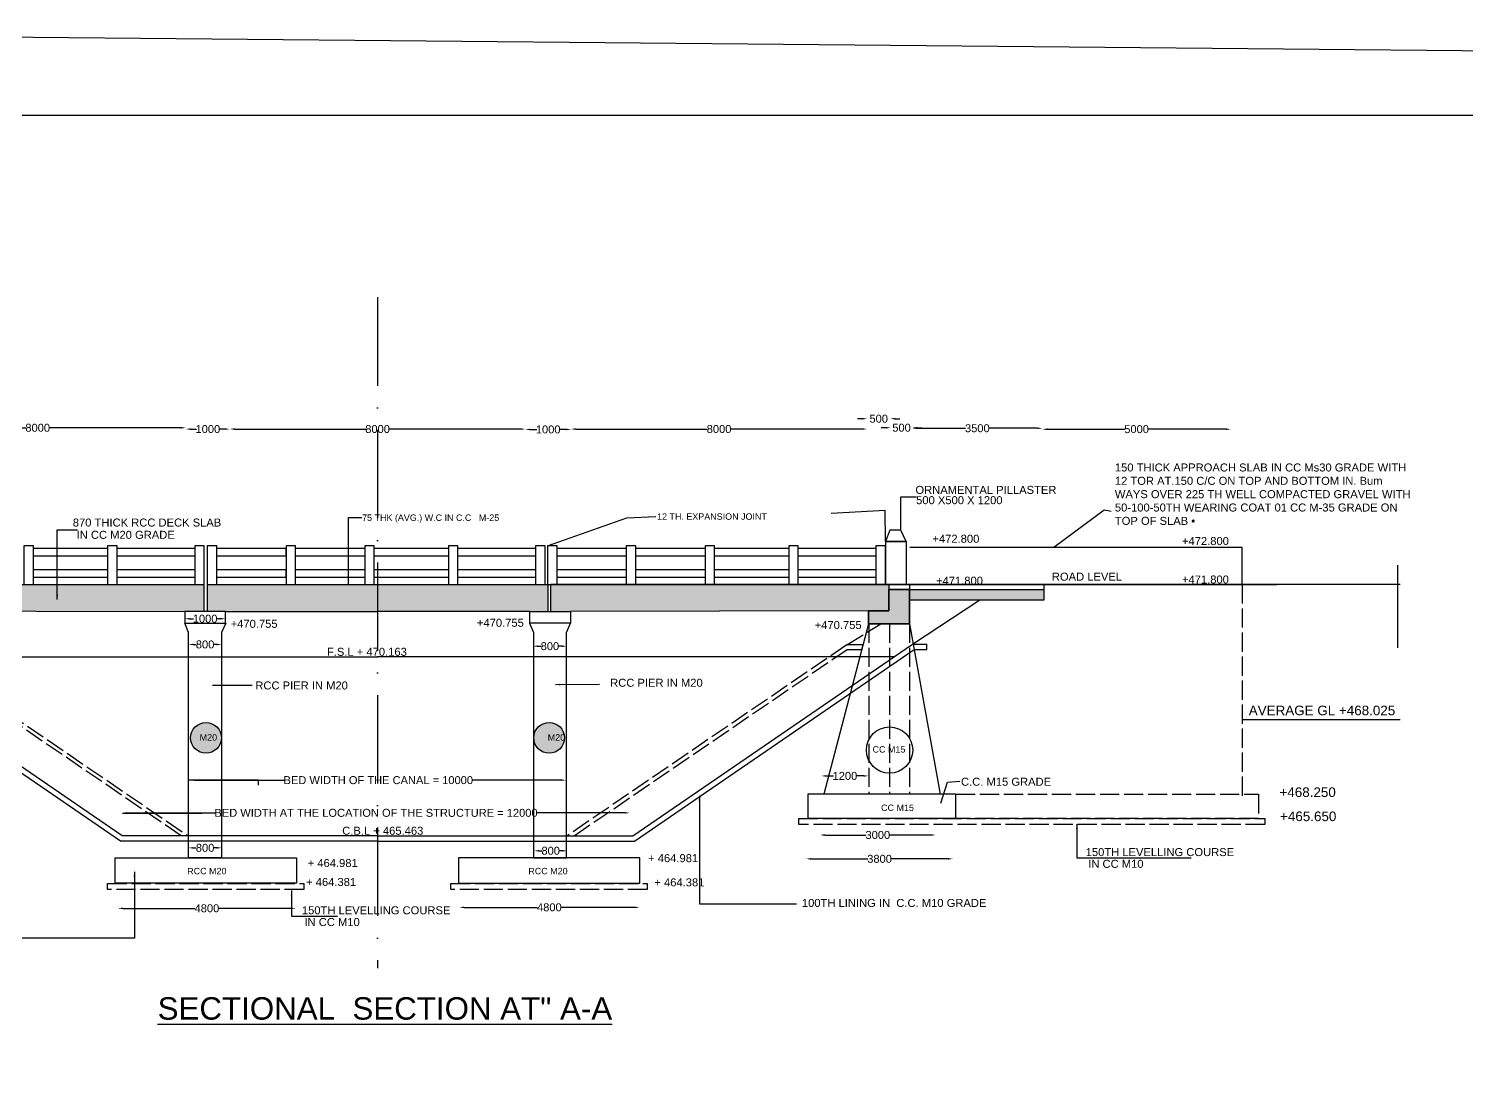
# Model space of a CAD drawing. Header units: millimetres. Extents: x -1552452794 to 251870, y 2311 to 4475819590.
# Drawn here: x 167325 to 212234, y 58179 to 90767 of the extents above; entities that cross this region are included whole.
import ezdxf

# ---------------------------------------------------------------- set-up
doc = ezdxf.new("R2010")
doc.units = ezdxf.units.MM
doc.header["$MEASUREMENT"] = 0
doc.linetypes.add('ACAD_ISO02W100', pattern=[15, 12, -3])
doc.linetypes.add('ACAD_ISO10W100', pattern=[18, 12, -3, 0, -3])
for name, color, linetype in [('DIMENSION', 7, 'Continuous'), ('DRAWING', 7, 'Continuous'), ('TEXT', 7, 'Continuous')]:
    doc.layers.add(name, color=color, linetype=linetype)
doc.styles.get("Standard").update_dxf_attribs({"font": 'ARIAL_1.TTF'})
doc.dimstyles.get("Standard").update_dxf_attribs({"dimtxt": 248, "dimasz": 150, "dimexe": 0.18, "dimexo": 0.0625, "dimgap": 0.09, "dimtad": 0, "dimtih": 1, "dimtoh": 1, "dimdec": 0, "dimzin": 0, "dimdsep": 46, "dimtxsty": 'Standard', "dimcen": 0.09, "dimse1": 1, "dimse2": 1, "dimadec": 0, "dimazin": 0, "dimtfac": 1, "dimtdec": 0, "dimtofl": 0, "dimtmove": 0, "dimatfit": 3, "dimfxl": 0, "dimtolj": 1, "dimtzin": 0, "dimarcsym": 0})
picture_1 = doc.add_image_def('image1.jpg', size_in_pixel=(6668, 4812))
pattern_1 = [(50, (0, 0), (358.6301, -31.37607), [37.5, -412.5]), (355, (0, 0), (-69.3757, 376.0961), [30, -330]), (100.4514, (29.9, -2.6), (289.2547, 344.7198), [31.8701, -350.57106]), (46.1842, (0, 100), (533.6205, -82.7595), [56.25, -618.75]), (96.6356, (44.47, 93.1), (467.3314, 487.059), [47.8051, -525.8565]), (351.1842, (0, 100), (467.331, 487.0593), [45, -495]), (21, (50, 75), (298.45353, -201.30945), [37.5, -412.5]), (326, (50, 75), (121.6577, 362.575), [30, -330]), (71.4514, (74.87, 58.22), (420.1113, 161.26525), [31.8701, -350.57106]), (37.5, (0, 0), (6.07993, 166.44693), [0, -326, 0, -335, 0, -331.25]), (7.5, (0, 0), (131.53477, 197.20586), [0, -191, 0, -318.5, 0, -126.25]), (327.5, (-111.5, 0), (266.91122, -11.27744), [0, -125, 0, -390, 0, -517.5]), (317.5, (-161.5, 0), (291.59308, 50.0525), [0, -162.5, 0, -259, 0, -367.5])]
pattern_2 = [(130, (356444.8, 0), (-358.6301, -31.37607), [37.5, -412.5]), (185, (356444.8, 0), (69.3757, 376.0961), [30, -330]), (79.5486, (356414.9, -2.6), (-289.2547, 344.7198), [31.8701, -350.57106]), (133.8158, (356444.8, 100), (-533.6205, -82.7595), [56.25, -618.75]), (83.3644, (356400.3, 93.1), (-467.3314, 487.059), [47.8051, -525.8565]), (188.8158, (356444.8, 100), (-467.331, 487.0593), [45, -495]), (159, (356394.8, 75), (-298.45353, -201.30945), [37.5, -412.5]), (214, (356394.8, 75), (-121.6577, 362.575), [30, -330]), (108.5486, (356369.92, 58.22), (-420.1113, 161.26525), [31.8701, -350.57106]), (142.5, (356444.79, 0), (-6.07993, 166.44693), [0, -326, 0, -335, 0, -331.25]), (172.5, (356444.8, 0), (-131.53477, 197.20586), [0, -191, 0, -318.5, 0, -126.25]), (212.5, (356556.29, 0), (-266.91122, -11.27744), [0, -125, 0, -390, 0, -517.5]), (222.5, (356606.3, 0), (-291.59308, 50.0525), [0, -162.5, 0, -259, 0, -367.5])]

# ---------------------------------------------------------------- blocks, each defined once
blk = doc.blocks.new('*D13')
at = {"layer": 'Defpoints', "color": 0, "transparency": 16777216}
for p in [(162976, 78265), (172234, 78305), (172234, 78305)]:
    blk.add_point(p, dxfattribs=at)
at = {"layer": 'DIMENSION', "color": 0, "lineweight": -2, "transparency": 16777216}
for p, q in [((163126, 78305), (167234, 78305)), ((172084, 78305), (167975, 78305))]:
    blk.add_line(p, q, dxfattribs=at)
at = {"layer": 'DIMENSION', "color": 0, "transparency": 16777216}
for points in [[(163126, 78330), (163126, 78280), (162976, 78305)], [(172084, 78330), (172084, 78280), (172234, 78305)]]:
    blk.add_solid(points, dxfattribs=at)
at = {"layer": 'DIMENSION', "color": 0, "transparency": 16777216, "insert": (167605, 78305), "char_height": 248, "attachment_point": 5}
blk.add_mtext('\\A1;8000', dxfattribs=at)
blk = doc.blocks.new('*D14')
at = {"layer": 'Defpoints', "color": 0, "transparency": 16777216}
for p in [(172234, 78305), (173607, 78265), (173607, 78265)]:
    blk.add_point(p, dxfattribs=at)
at = {"layer": 'DIMENSION', "color": 0, "lineweight": -2, "transparency": 16777216}
for p, q in [((172384, 78265), (172562, 78265)), ((173457, 78265), (173279, 78265))]:
    blk.add_line(p, q, dxfattribs=at)
at = {"layer": 'DIMENSION', "color": 0, "transparency": 16777216}
for points in [[(172384, 78290), (172384, 78240), (172234, 78265)], [(173457, 78290), (173457, 78240), (173607, 78265)]]:
    blk.add_solid(points, dxfattribs=at)
at = {"layer": 'DIMENSION', "color": 0, "transparency": 16777216, "insert": (172921, 78265), "char_height": 248, "attachment_point": 5}
blk.add_mtext('\\A1;1000', dxfattribs=at)
blk = doc.blocks.new('*D15')
at = {"layer": 'Defpoints', "color": 0, "transparency": 16777216}
for p in [(173607, 78265), (182839, 78266), (182839, 78266)]:
    blk.add_point(p, dxfattribs=at)
at = {"layer": 'DIMENSION', "color": 0, "lineweight": -2, "transparency": 16777216}
for p, q in [((173757, 78266), (177853, 78266)), ((182689, 78266), (178593, 78266))]:
    blk.add_line(p, q, dxfattribs=at)
at = {"layer": 'DIMENSION', "color": 0, "transparency": 16777216}
for points in [[(173757, 78291), (173757, 78241), (173607, 78266)], [(182689, 78291), (182689, 78241), (182839, 78266)]]:
    blk.add_solid(points, dxfattribs=at)
at = {"layer": 'DIMENSION', "color": 0, "transparency": 16777216, "insert": (178223, 78266), "char_height": 248, "attachment_point": 5}
blk.add_mtext('\\A1;8000', dxfattribs=at)
blk = doc.blocks.new('*D16')
at = {"layer": 'Defpoints', "color": 0, "transparency": 16777216}
for p in [(182839, 78266), (184268, 78253), (184268, 78253)]:
    blk.add_point(p, dxfattribs=at)
at = {"layer": 'DIMENSION', "color": 0, "lineweight": -2, "transparency": 16777216}
for p, q in [((182989, 78253), (183195, 78253)), ((184118, 78253), (183912, 78253))]:
    blk.add_line(p, q, dxfattribs=at)
at = {"layer": 'DIMENSION', "color": 0, "transparency": 16777216}
for points in [[(182989, 78278), (182989, 78228), (182839, 78253)], [(184118, 78278), (184118, 78228), (184268, 78253)]]:
    blk.add_solid(points, dxfattribs=at)
at = {"layer": 'DIMENSION', "color": 0, "transparency": 16777216, "insert": (183553, 78253), "char_height": 248, "attachment_point": 5}
blk.add_mtext('\\A1;1000', dxfattribs=at)
blk = doc.blocks.new('*D17')
at = {"layer": 'Defpoints', "color": 0, "transparency": 16777216}
for p in [(184268, 78253), (193515, 78266), (193515, 78266)]:
    blk.add_point(p, dxfattribs=at)
at = {"layer": 'DIMENSION', "color": 0, "lineweight": -2, "transparency": 16777216}
for p, q in [((184418, 78266), (188521, 78266)), ((193365, 78266), (189261, 78266))]:
    blk.add_line(p, q, dxfattribs=at)
at = {"layer": 'DIMENSION', "color": 0, "transparency": 16777216}
for points in [[(184418, 78291), (184418, 78241), (184268, 78266)], [(193365, 78291), (193365, 78241), (193515, 78266)]]:
    blk.add_solid(points, dxfattribs=at)
at = {"layer": 'DIMENSION', "color": 0, "transparency": 16777216, "insert": (188891, 78266), "char_height": 248, "attachment_point": 5}
blk.add_mtext('\\A1;8000', dxfattribs=at)
blk = doc.blocks.new('*D18')
at = {"layer": 'Defpoints', "color": 0, "transparency": 16777216}
for p in [(193515, 78266), (194243, 78588), (194243, 78199)]:
    blk.add_point(p, dxfattribs=at)
at = {"layer": 'DIMENSION', "color": 0, "lineweight": -2, "transparency": 16777216}
for p, q in [((193365, 78588), (193215, 78588)), ((194393, 78588), (194543, 78588))]:
    blk.add_line(p, q, dxfattribs=at)
at = {"layer": 'DIMENSION', "color": 0, "transparency": 16777216}
for points in [[(193365, 78613), (193365, 78563), (193515, 78588)], [(194393, 78613), (194393, 78563), (194243, 78588)]]:
    blk.add_solid(points, dxfattribs=at)
at = {"layer": 'DIMENSION', "color": 0, "transparency": 16777216, "insert": (193879, 78588), "char_height": 248, "attachment_point": 5}
blk.add_mtext('\\A1;500', dxfattribs=at)
blk = doc.blocks.new('*D19')
at = {"layer": 'Defpoints', "color": 0, "transparency": 16777216}
for p in [(194256, 78199), (194928, 78307), (194928, 78226)]:
    blk.add_point(p, dxfattribs=at)
at = {"layer": 'DIMENSION', "color": 0, "lineweight": -2, "transparency": 16777216}
for p, q in [((194106, 78307), (193956, 78307)), ((195078, 78307), (195228, 78307))]:
    blk.add_line(p, q, dxfattribs=at)
at = {"layer": 'DIMENSION', "color": 0, "transparency": 16777216}
for points in [[(194106, 78332), (194106, 78282), (194256, 78307)], [(195078, 78332), (195078, 78282), (194928, 78307)]]:
    blk.add_solid(points, dxfattribs=at)
at = {"layer": 'DIMENSION', "color": 0, "transparency": 16777216, "insert": (194592, 78307), "char_height": 248, "attachment_point": 5}
blk.add_mtext('\\A1;500', dxfattribs=at)
blk = doc.blocks.new('*D20')
at = {"layer": 'Defpoints', "color": 0, "transparency": 16777216}
for p in [(194928, 78307), (198992, 78290), (198992, 78290)]:
    blk.add_point(p, dxfattribs=at)
at = {"layer": 'DIMENSION', "color": 0, "lineweight": -2, "transparency": 16777216}
for p, q in [((195078, 78290), (196590, 78290)), ((198842, 78290), (197330, 78290))]:
    blk.add_line(p, q, dxfattribs=at)
at = {"layer": 'DIMENSION', "color": 0, "transparency": 16777216}
for points in [[(195078, 78315), (195078, 78265), (194928, 78290)], [(198842, 78315), (198842, 78265), (198992, 78290)]]:
    blk.add_solid(points, dxfattribs=at)
at = {"layer": 'DIMENSION', "color": 0, "transparency": 16777216, "insert": (196960, 78290), "char_height": 248, "attachment_point": 5}
blk.add_mtext('\\A1;3500', dxfattribs=at)
blk = doc.blocks.new('*D21')
at = {"layer": 'Defpoints', "color": 0, "transparency": 16777216}
for p in [(198992, 78290), (204878, 78261), (204878, 78261)]:
    blk.add_point(p, dxfattribs=at)
at = {"layer": 'DIMENSION', "color": 0, "lineweight": -2, "transparency": 16777216}
for p, q in [((199142, 78261), (201565, 78261)), ((204728, 78261), (202305, 78261))]:
    blk.add_line(p, q, dxfattribs=at)
at = {"layer": 'DIMENSION', "color": 0, "transparency": 16777216}
for points in [[(199142, 78286), (199142, 78236), (198992, 78261)], [(204728, 78286), (204728, 78236), (204878, 78261)]]:
    blk.add_solid(points, dxfattribs=at)
at = {"layer": 'DIMENSION', "color": 0, "transparency": 16777216, "insert": (201935, 78261), "char_height": 248, "attachment_point": 5}
blk.add_mtext('\\A1;5000', dxfattribs=at)
blk = doc.blocks.new('*D26')
at = {"layer": 'Defpoints', "color": 0, "transparency": 16777216}
for p in [(170117, 63298), (175668, 63298), (175668, 63298)]:
    blk.add_point(p, dxfattribs=at)
at = {"layer": 'DIMENSION', "color": 0, "lineweight": -2, "transparency": 16777216}
for p, q in [((170267, 63298), (172517, 63298)), ((175518, 63298), (173267, 63298))]:
    blk.add_line(p, q, dxfattribs=at)
at = {"layer": 'DIMENSION', "color": 0, "transparency": 16777216}
for points in [[(170267, 63323), (170267, 63273), (170117, 63298)], [(175518, 63323), (175518, 63273), (175668, 63298)]]:
    blk.add_solid(points, dxfattribs=at)
at = {"layer": 'DIMENSION', "color": 0, "transparency": 16777216, "insert": (172892, 63298), "char_height": 248, "attachment_point": 5}
blk.add_mtext('\\A1;4800', dxfattribs=at)
blk = doc.blocks.new('*D27')
at = {"layer": 'Defpoints', "color": 0, "transparency": 16777216}
for p in [(173350, 65187), (172318, 64872), (173350, 64872)]:
    blk.add_point(p, dxfattribs=at)
at = {"layer": 'DIMENSION', "color": 0, "lineweight": -2, "transparency": 16777216}
for p, q in [((172468, 65187), (172560, 65187)), ((173200, 65187), (173108, 65187))]:
    blk.add_line(p, q, dxfattribs=at)
at = {"layer": 'DIMENSION', "color": 0, "transparency": 16777216}
for points in [[(172468, 65212), (172468, 65162), (172318, 65187)], [(173200, 65212), (173200, 65162), (173350, 65187)]]:
    blk.add_solid(points, dxfattribs=at)
at = {"layer": 'DIMENSION', "color": 0, "transparency": 16777216, "insert": (172834, 65187), "char_height": 248, "attachment_point": 5}
blk.add_mtext('\\A1;800', dxfattribs=at)
blk = doc.blocks.new('*D28')
at = {"layer": 'Defpoints', "color": 0, "transparency": 16777216}
for p in [(172318, 71911), (173350, 71911), (173350, 71538)]:
    blk.add_point(p, dxfattribs=at)
at = {"layer": 'DIMENSION', "color": 0, "lineweight": -2, "transparency": 16777216}
for p, q in [((172468, 71538), (172560, 71538)), ((173200, 71538), (173108, 71538))]:
    blk.add_line(p, q, dxfattribs=at)
at = {"layer": 'DIMENSION', "color": 0, "transparency": 16777216}
for points in [[(172468, 71563), (172468, 71513), (172318, 71538)], [(173200, 71563), (173200, 71513), (173350, 71538)]]:
    blk.add_solid(points, dxfattribs=at)
at = {"layer": 'DIMENSION', "color": 0, "transparency": 16777216, "insert": (172834, 71538), "char_height": 248, "attachment_point": 5}
blk.add_mtext('\\A1;800', dxfattribs=at)
blk = doc.blocks.new('*D29')
at = {"layer": 'Defpoints', "color": 0, "transparency": 16777216}
for p in [(172199, 72568), (173470, 72568), (173470, 72342)]:
    blk.add_point(p, dxfattribs=at)
at = {"layer": 'DIMENSION', "color": 0, "lineweight": -2, "transparency": 16777216}
for p, q in [((172349, 72342), (172476, 72342)), ((173320, 72342), (173193, 72342))]:
    blk.add_line(p, q, dxfattribs=at)
at = {"layer": 'DIMENSION', "color": 0, "transparency": 16777216}
for points in [[(172349, 72367), (172349, 72317), (172199, 72342)], [(173320, 72367), (173320, 72317), (173470, 72342)]]:
    blk.add_solid(points, dxfattribs=at)
at = {"layer": 'DIMENSION', "color": 0, "transparency": 16777216, "insert": (172835, 72342), "char_height": 248, "attachment_point": 5}
blk.add_mtext('\\A1;1000', dxfattribs=at)
blk = doc.blocks.new('*D30')
at = {"layer": 'Defpoints', "color": 0, "transparency": 16777216}
for p in [(172381, 67311), (172381, 67300), (184109, 67246)]:
    blk.add_point(p, dxfattribs=at)
at = {"layer": 'DIMENSION', "color": 0, "lineweight": -2, "transparency": 16777216}
for p, q in [((172531, 67300), (175306, 67300)), ((183959, 67300), (181184, 67300))]:
    blk.add_line(p, q, dxfattribs=at)
at = {"layer": 'DIMENSION', "color": 0, "transparency": 16777216}
for points in [[(172531, 67325), (172531, 67275), (172381, 67300)], [(183959, 67325), (183959, 67275), (184109, 67300)]]:
    blk.add_solid(points, dxfattribs=at)
at = {"layer": 'DIMENSION', "color": 0, "transparency": 16777216, "insert": (178245, 67300), "char_height": 248, "attachment_point": 5}
blk.add_mtext('\\A1;BED WIDTH OF THE CANAL = 10000', dxfattribs=at)
blk = doc.blocks.new('*D31')
at = {"layer": 'Defpoints', "color": 0, "transparency": 16777216}
for p in [(170246, 66292), (186102, 66279), (186102, 66252)]:
    blk.add_point(p, dxfattribs=at)
at = {"layer": 'DIMENSION', "color": 0, "lineweight": -2, "transparency": 16777216}
for p, q in [((170396, 66279), (173146, 66279)), ((185952, 66279), (183201, 66279))]:
    blk.add_line(p, q, dxfattribs=at)
at = {"layer": 'DIMENSION', "color": 0, "transparency": 16777216}
for points in [[(170396, 66304), (170396, 66254), (170246, 66279)], [(185952, 66304), (185952, 66254), (186102, 66279)]]:
    blk.add_solid(points, dxfattribs=at)
at = {"layer": 'DIMENSION', "color": 0, "transparency": 16777216, "insert": (178174, 66279), "char_height": 248, "attachment_point": 5}
blk.add_mtext('\\A1;BED WIDTH AT THE LOCATION OF THE STRUCTURE = 12000', dxfattribs=at)
blk = doc.blocks.new('*D32')
at = {"layer": 'Defpoints', "color": 0, "transparency": 16777216}
for p in [(183115, 65107), (184146, 65095), (184146, 65095)]:
    blk.add_point(p, dxfattribs=at)
at = {"layer": 'DIMENSION', "color": 0, "lineweight": -2, "transparency": 16777216}
for p, q in [((183265, 65095), (183357, 65095)), ((183996, 65095), (183904, 65095))]:
    blk.add_line(p, q, dxfattribs=at)
at = {"layer": 'DIMENSION', "color": 0, "transparency": 16777216}
for points in [[(183265, 65120), (183265, 65070), (183115, 65095)], [(183996, 65120), (183996, 65070), (184146, 65095)]]:
    blk.add_solid(points, dxfattribs=at)
at = {"layer": 'DIMENSION', "color": 0, "transparency": 16777216, "insert": (183631, 65095), "char_height": 248, "attachment_point": 5}
blk.add_mtext('\\A1;800', dxfattribs=at)
blk = doc.blocks.new('*D33')
at = {"layer": 'Defpoints', "color": 0, "transparency": 16777216}
for p in [(180776, 63360), (186405, 63328), (186405, 63328)]:
    blk.add_point(p, dxfattribs=at)
at = {"layer": 'DIMENSION', "color": 0, "lineweight": -2, "transparency": 16777216}
for p, q in [((180926, 63328), (183215, 63328)), ((186255, 63328), (183965, 63328))]:
    blk.add_line(p, q, dxfattribs=at)
at = {"layer": 'DIMENSION', "color": 0, "transparency": 16777216}
for points in [[(180926, 63353), (180926, 63303), (180776, 63328)], [(186255, 63353), (186255, 63303), (186405, 63328)]]:
    blk.add_solid(points, dxfattribs=at)
at = {"layer": 'DIMENSION', "color": 0, "transparency": 16777216, "insert": (183590, 63328), "char_height": 248, "attachment_point": 5}
blk.add_mtext('\\A1;4800', dxfattribs=at)
blk = doc.blocks.new('*D34')
at = {"layer": 'Defpoints', "color": 0, "transparency": 16777216}
for p in [(192047, 65615), (195655, 65588), (195655, 65588)]:
    blk.add_point(p, dxfattribs=at)
at = {"layer": 'DIMENSION', "color": 0, "lineweight": -2, "transparency": 16777216}
for p, q in [((192197, 65588), (193481, 65588)), ((195505, 65588), (194221, 65588))]:
    blk.add_line(p, q, dxfattribs=at)
at = {"layer": 'DIMENSION', "color": 0, "transparency": 16777216}
for points in [[(192197, 65613), (192197, 65563), (192047, 65588)], [(195505, 65613), (195505, 65563), (195655, 65588)]]:
    blk.add_solid(points, dxfattribs=at)
at = {"layer": 'DIMENSION', "color": 0, "transparency": 16777216, "insert": (193851, 65588), "char_height": 248, "attachment_point": 5}
blk.add_mtext('\\A1;3000', dxfattribs=at)
blk = doc.blocks.new('*D35')
at = {"layer": 'Defpoints', "color": 0, "transparency": 16777216}
for p in [(191615, 64798), (196195, 64843), (196195, 64843)]:
    blk.add_point(p, dxfattribs=at)
at = {"layer": 'DIMENSION', "color": 0, "lineweight": -2, "transparency": 16777216}
for p, q in [((191765, 64843), (193535, 64843)), ((196045, 64843), (194275, 64843))]:
    blk.add_line(p, q, dxfattribs=at)
at = {"layer": 'DIMENSION', "color": 0, "transparency": 16777216}
for points in [[(191765, 64868), (191765, 64818), (191615, 64843)], [(196045, 64868), (196045, 64818), (196195, 64843)]]:
    blk.add_solid(points, dxfattribs=at)
at = {"layer": 'DIMENSION', "color": 0, "transparency": 16777216, "insert": (193905, 64843), "char_height": 248, "attachment_point": 5}
blk.add_mtext('\\A1;3800', dxfattribs=at)
blk = doc.blocks.new('*D36')
at = {"layer": 'Defpoints', "color": 0, "transparency": 16777216}
for p in [(192086, 67400), (193560, 67433), (193560, 67433)]:
    blk.add_point(p, dxfattribs=at)
at = {"layer": 'DIMENSION', "color": 0, "lineweight": -2, "transparency": 16777216}
for p, q in [((192236, 67433), (192465, 67433)), ((193410, 67433), (193181, 67433))]:
    blk.add_line(p, q, dxfattribs=at)
at = {"layer": 'DIMENSION', "color": 0, "transparency": 16777216}
for points in [[(192236, 67458), (192236, 67408), (192086, 67433)], [(193410, 67458), (193410, 67408), (193560, 67433)]]:
    blk.add_solid(points, dxfattribs=at)
at = {"layer": 'DIMENSION', "color": 0, "transparency": 16777216, "insert": (192823, 67433), "char_height": 248, "attachment_point": 5}
blk.add_mtext('\\A1;1200', dxfattribs=at)
blk = doc.blocks.new('*D37')
at = {"layer": 'Defpoints', "color": 0, "transparency": 16777216}
for p in [(183084, 71476), (184130, 71484), (184130, 71484)]:
    blk.add_point(p, dxfattribs=at)
at = {"layer": 'DIMENSION', "color": 0, "lineweight": -2, "transparency": 16777216}
for p, q in [((183234, 71484), (183333, 71484)), ((183980, 71484), (183881, 71484))]:
    blk.add_line(p, q, dxfattribs=at)
at = {"layer": 'DIMENSION', "color": 0, "transparency": 16777216}
for points in [[(183234, 71509), (183234, 71459), (183084, 71484)], [(183980, 71509), (183980, 71459), (184130, 71484)]]:
    blk.add_solid(points, dxfattribs=at)
at = {"layer": 'DIMENSION', "color": 0, "transparency": 16777216, "insert": (183607, 71484), "char_height": 248, "attachment_point": 5}
blk.add_mtext('\\A1;800', dxfattribs=at)

msp = doc.modelspace()

# ---------------------------------------------------------------- hatches: boundary and pattern name
at = {"layer": 'DRAWING'}
h = msp.add_hatch(dxfattribs=at)
h.set_pattern_fill('AR-CONC', color=256, scale=50, style=0)
h.set_pattern_definition(pattern_1)
h.paths.add_polyline_path([(161599.7, 73258.4), (157396, 73258.4), (157396, 72930.3), (161599.7, 72930.3)])
h.paths.add_polyline_path([(162251.7, 73258.4), (161599.7, 73258.4), (161599.7, 72187.6), (162227.2, 72187.6), (162227.2, 72186.4), (162882.6, 72185.3), (162882.6, 72586.8), (162251.7, 72586.8)])
h.paths.add_polyline_path([(172810.1, 73413.4), (172512.1, 73413.4), (162250.9, 73413.4), (162250.9, 73258.4), (162251.7, 73258.4), (162251.7, 72586.8), (162883.4, 72586.8), (162883.4, 72586.8), (172199.1, 72568.3), (172810.1, 72568.3)])
h.paths.add_polyline_path([(178222.4, 73413.4), (172903, 73413.4), (172903, 72568.3), (173470, 72568.3), (178222.4, 72568.3)])
h = msp.add_hatch(dxfattribs=at)
h.set_pattern_fill('AR-CONC', color=256, scale=50, style=0)
h.set_pattern_definition(pattern_2)
h.paths.add_polyline_path([(194845.1, 73258.4), (199048.8, 73258.4), (199048.8, 72930.3), (194845.1, 72930.3)])
h.paths.add_polyline_path([(194193.1, 73258.4), (194845.1, 73258.4), (194845.1, 72187.6), (194217.6, 72187.6), (194217.6, 72186.4), (193562.2, 72185.3), (193562.2, 72586.8), (194193.1, 72586.8)])
h.paths.add_polyline_path([(183634.7, 73413.4), (183932.6, 73413.4), (194193.8, 73413.4), (194193.8, 73258.4), (194193.1, 73258.4), (194193.1, 72586.8), (193561.4, 72586.8), (193561.4, 72586.8), (184245.7, 72568.3), (183634.7, 72568.3)])
h.paths.add_polyline_path([(178222.4, 73413.4), (183541.8, 73413.4), (183541.8, 72568.3), (182974.8, 72568.3), (178222.4, 72568.3)])
h = msp.add_hatch(dxfattribs=at)
h.set_pattern_fill('AR-CONC', color=256, scale=50, style=0)
h.set_pattern_definition(pattern_1)
h.paths.add_polyline_path([(162879.4, 68554, 0.2889432), (162227.2, 68965.2), (162227.2, 67519.6, 0.2889432), (162879.4, 67930.8)])
h.paths.add_polyline_path([(162227.2, 68965.2, 0.2690426), (161599.7, 68601.2), (161599.7, 67883.6, 0.2690426), (162227.2, 67519.6)])
h.paths.add_polyline_path([(161599.7, 68601.2, 0.1306151), (161504.4, 68242.4, 0.1306151), (161599.7, 67883.6)])
h.paths.add_polyline_path([(162879.4, 68554), (162879.4, 67930.8, 0.1118801), (162950, 68242.4, 0.1118801)])
h.paths.add_polyline_path([(172382.3, 68621.8, 1), (173342.3, 68621.8, 1)])
h.paths.add_polyline_path([(161679.1, 68106.8), (162807.2, 68106.8), (162807.2, 68417.2), (161679.1, 68417.2)], flags=9)
h.paths.add_polyline_path([(172458.5, 68482.3), (173259.4, 68482.3), (173259.4, 68788.7), (172458.5, 68788.7)], flags=24)
h = msp.add_hatch(dxfattribs=at)
h.set_pattern_fill('AR-CONC', color=256, scale=50, style=0)
h.set_pattern_definition(pattern_2)
h.paths.add_polyline_path([(194217.6, 68965.2, 0.2889432), (193565.4, 68554), (193565.4, 67930.8, 0.2889432), (194217.6, 67519.6)], flags=17)
h.paths.add_polyline_path([(194217.6, 67519.6, 0.2690426), (194845.1, 67883.6), (194845.1, 68601.2, 0.2690426), (194217.6, 68965.2)], flags=17)
h.paths.add_polyline_path([(194845.1, 67883.6, 0.1306151), (194940.4, 68242.4, 0.1306151), (194845.1, 68601.2)], flags=17)
h.paths.add_polyline_path([(194940.4, 68242.4, 0.7987551), (193565.4, 68554), (193565.4, 67930.8, 0.7987551)])
h.paths.add_polyline_path([(183102.5, 68621.8, 1), (184062.5, 68621.8, 1)])
h.paths.add_polyline_path([(193634.8, 68106.8), (194763, 68106.8), (194763, 68417.2), (193634.8, 68417.2)], flags=24)
h.paths.add_polyline_path([(183333.3, 68482.3), (184134.2, 68482.3), (184134.2, 68788.7), (183333.3, 68788.7)], flags=9)

# ---------------------------------------------------------------- linework, layer by layer
for p, q in [((167473.7, 74547.4), (169788.1, 74547.4)), ((167473.7, 74294.3), (167473.7, 74547.4)), ((169788.1, 74294.3), (167473.7, 74294.3)), ((170086, 74547.4), (172512.1, 74547.4)), ((170086, 74294.3), (170086, 74547.4)), ((172512.1, 74294.3), (170086, 74294.3)), ((178121.2, 74547.4), (180435.6, 74547.4)), ((178121.2, 74294.3), (178121.2, 74547.4)), ((180435.6, 74294.3), (178121.2, 74294.3)), ((180733.5, 74547.4), (183159.6, 74547.4)), ((180733.5, 74294.3), (180733.5, 74547.4)), ((183159.6, 74294.3), (180733.5, 74294.3)), ((188751.8, 74547.4), (191066.2, 74547.4)), ((188751.8, 74294.3), (188751.8, 74547.4)), ((191066.2, 74294.3), (188751.8, 74294.3)), ((191364.2, 74547.4), (193790.3, 74547.4)), ((191364.2, 74294.3), (191364.2, 74547.4)), ((193790.3, 74294.3), (191364.2, 74294.3)), ((167473.7, 73879.8), (169788.1, 73879.8)), ((167473.7, 73626.7), (167473.7, 73879.8)), ((170086, 73879.8), (172512.1, 73879.8)), ((170086, 73626.7), (170086, 73879.8)), ((178121.2, 73879.8), (180435.6, 73879.8)), ((178121.2, 73626.7), (178121.2, 73879.8)), ((180733.5, 73879.8), (183159.6, 73879.8)), ((180733.5, 73626.7), (180733.5, 73879.8)), ((188751.8, 73879.8), (191066.2, 73879.8)), ((188751.8, 73626.7), (188751.8, 73879.8)), ((191364.2, 73879.8), (193790.3, 73879.8)), ((191364.2, 73626.7), (191364.2, 73879.8)), ((169788.1, 73626.7), (167473.7, 73626.7)), ((172512.1, 73626.7), (170086, 73626.7)), ((180435.6, 73626.7), (178121.2, 73626.7)), ((183159.6, 73626.7), (180733.5, 73626.7)), ((191066.2, 73626.7), (188751.8, 73626.7)), ((193790.3, 73626.7), (191364.2, 73626.7)), ((194193.1, 72586.8), (193562.2, 72586.8)), ((193562.2, 72586.8), (193562.2, 72185.3)), ((172199.1, 72206.8), (173478.3, 72206.8)), ((172318.3, 71911.1), (172199.1, 72206.8)), ((172318.3, 64872.4), (172318.3, 71911.1)), ((173478.3, 72206.8), (173350, 71912.6)), ((173350, 71911.1), (173350, 64872.4)), ((184245.7, 72206.8), (182966.5, 72206.8)), ((182966.5, 72206.8), (183094.8, 71912.6)), ((183094.8, 71911.1), (183094.8, 64872.4)), ((184126.5, 71911.1), (184245.7, 72206.8)), ((184126.5, 64872.4), (184126.5, 71911.1)), ((193562.2, 72185.3), (194193.1, 72185.3)), ((173350, 64872.4), (172318.3, 64872.4)), ((183094.8, 64872.4), (184126.5, 64872.4))]:
    msp.add_line(p, q, dxfattribs=at)
for points in [[(140973.1, 88070.1), (250018.9, 88070.1), (250018.9, 13044.5), (140973.1, 13044.5)], [(194088.2, 74752.6), (194740.4, 74752.6), (194568, 75109.5), (194229.6, 75109.5)], [(167175.7, 73413.4), (167473.7, 73413.4), (167473.7, 74613.8), (167175.7, 74613.8)], [(169788.1, 73413.4), (170086, 73413.4), (170086, 74613.8), (169788.1, 74613.8)], [(172512.1, 73413.4), (172810.1, 73413.4), (172810.1, 74613.8), (172512.1, 74613.8)], [(172900.3, 73413.4), (173198.3, 73413.4), (173198.3, 74613.8), (172900.3, 74613.8)], [(175363.3, 73413.4), (175661.3, 73413.4), (175661.3, 74613.8), (175363.3, 74613.8)], [(177823.2, 73413.4), (178121.2, 73413.4), (178121.2, 74613.8), (177823.2, 74613.8)], [(180435.6, 73413.4), (180733.5, 73413.4), (180733.5, 74613.8), (180435.6, 74613.8)], [(183159.6, 73413.4), (183457.6, 73413.4), (183457.6, 74613.8), (183159.6, 74613.8)], [(183530.9, 73413.4), (183828.9, 73413.4), (183828.9, 74613.8), (183530.9, 74613.8)], [(185993.9, 73413.4), (186291.9, 73413.4), (186291.9, 74613.8), (185993.9, 74613.8)], [(188453.8, 73413.4), (188751.8, 73413.4), (188751.8, 74613.8), (188453.8, 74613.8)], [(191066.2, 73413.4), (191364.2, 73413.4), (191364.2, 74613.8), (191066.2, 74613.8)], [(193790.3, 73413.4), (194088.2, 73413.4), (194088.2, 74613.8), (193790.3, 74613.8)], [(194088.2, 73413.4), (194742.7, 73413.4), (194742.7, 74752.6), (194088.2, 74752.6)], [(173198.3, 74547.4), (175361.3, 74547.4), (175361.3, 74294.3), (173198.3, 74294.3)], [(175661.3, 74547.4), (177824.2, 74547.4), (177824.2, 74294.3), (175661.3, 74294.3)], [(183828.9, 74547.4), (185991.9, 74547.4), (185991.9, 74294.3), (183828.9, 74294.3)], [(186291.9, 74547.4), (188454.9, 74547.4), (188454.9, 74294.3), (186291.9, 74294.3)], [(173198.3, 73879.8), (175361.3, 73879.8), (175361.3, 73626.7), (173198.3, 73626.7)], [(175661.3, 73879.8), (177824.2, 73879.8), (177824.2, 73626.7), (175661.3, 73626.7)], [(183828.9, 73879.8), (185991.9, 73879.8), (185991.9, 73626.7), (183828.9, 73626.7)], [(186291.9, 73879.8), (188454.9, 73879.8), (188454.9, 73626.7), (186291.9, 73626.7)], [(199048.8, 73413.4), (194193.8, 73413.4), (194193.8, 73258.4), (199048.8, 73258.4)], [(199048.8, 73413.4), (194845.1, 73413.4), (194845.1, 72930.3), (199048.8, 72930.3)], [(172199.1, 72206.8), (173470, 72206.8), (173470, 72568.3), (172199.1, 72568.3)], [(184245.7, 72206.8), (182974.8, 72206.8), (182974.8, 72568.3), (184245.7, 72568.3)], [(191664, 66114.6), (196291.8, 66114.6), (196291.8, 66864), (191664, 66864)], [(170027.5, 64872.4), (175691.4, 64872.4), (175691.4, 64081.7), (170027.5, 64081.7)], [(186417.3, 64872.4), (180753.4, 64872.4), (180753.4, 64081.7), (186417.3, 64081.7)]]:
    msp.add_lwpolyline(points, close=True, dxfattribs=at)
at = {"layer": 'DRAWING', "linetype": 'ACAD_ISO10W100', "ltscale": 230}
msp.add_lwpolyline([(178222.4, 82380.5), (178222.4, 82380.5), (178222.4, 61427.1)], dxfattribs=at)
at = {"layer": 'DRAWING'}
for points in [[(205232.1, 73413.4), (205232.1, 74567.1), (194846.4, 74567.1)], [(210090.1, 74010.3), (210090.1, 71432.7)], [(146277.6, 73413.4), (172810.1, 73413.4)], [(172900.3, 73413.4), (172903, 73413.4), (172903, 72568.3), (172810.1, 72568.3), (172810.1, 73413.4)], [(172903, 73413.4), (206319.7, 73413.4)], [(183544.5, 73413.4), (183541.8, 73413.4), (183541.8, 72568.3), (183634.7, 72568.3), (183634.7, 73413.4)], [(210167.2, 73413.4), (183634.7, 73413.4)], [(194845.1, 73258.4), (194845.1, 72187.6), (193562.2, 72185.3), (193561.4, 72586.8), (194193.1, 72586.8), (194193.1, 73258.4), (194845.1, 73258.4)], [(194193.1, 72187.6), (194845.1, 72187.6), (194845.1, 73258.4), (194193.1, 73258.4), (194193.1, 72586.8)], [(194938.5, 71548.1), (197042.5, 72930.3)], [(162882.6, 72586.8), (172199.1, 72568.3)], [(173470, 72568.3), (178222.4, 72568.3)], [(182974.8, 72568.3), (178222.4, 72568.3)], [(193562.2, 72586.8), (184245.7, 72568.3)], [(193562.2, 72185.3), (192168.9, 66864)], [(194845.1, 72187.6), (195800.4, 66864)], [(178222.4, 65400.3), (170194.7, 65400.3), (161455.6, 71384.2), (161068, 71384.2), (161068, 71548.1)], [(178222.4, 65564.2), (170245.5, 65564.2), (161506.3, 71548.1), (161068, 71548.1)], [(178222.4, 65400.3), (186250.1, 65400.3), (194989.2, 71384.2), (195376.8, 71384.2), (195376.8, 71548.1)], [(178222.4, 65564.2), (186199.3, 65564.2), (194938.5, 71548.1), (195376.8, 71548.1)], [(162083, 71153.2), (178234.8, 71153.2)], [(194361.8, 71153.2), (178210, 71153.2)], [(205232.1, 69194.2), (210165.3, 69194.2)]]:
    msp.add_lwpolyline(points, dxfattribs=at)
at = {"layer": 'DRAWING', "linetype": 'ACAD_ISO02W100', "ltscale": 50}
for points in [[(205232.1, 73413.4), (205232.1, 66736.7)], [(192878.7, 71524.6), (193947.4, 72185.3)], [(193565.4, 72187.6), (193565.4, 66864)], [(194217.6, 72187.6), (194217.6, 66864)], [(194845.1, 72187.6), (194845.1, 66864)], [(172083, 65564.2), (163552, 71385.6), (163092.7, 71382.8), (163055.6, 71524.6), (163518.2, 71524.6), (163566.1, 71524.6), (172301.3, 65564.2)], [(184361.8, 65564.2), (192892.8, 71385.6), (193352.1, 71382.8), (193389.2, 71524.6), (192926.5, 71524.6), (192878.7, 71524.6), (184143.5, 65564.2)]]:
    msp.add_lwpolyline(points, dxfattribs=at)
for points in [[(196291.8, 66864), (205741.1, 66864), (205741.1, 66103.4), (196291.8, 66103.4)], [(191378.5, 66103.2), (205938.6, 66103.2), (205938.6, 65917.9), (191378.5, 65917.9)], [(169788.8, 64075.7), (175914.7, 64075.7), (175914.7, 63889.8), (169788.8, 63889.8)], [(180514.7, 64075.7), (186640.7, 64075.7), (186640.7, 63889.8), (180514.7, 63889.8)]]:
    msp.add_lwpolyline(points, close=True, dxfattribs=at)
at = {"layer": 'DRAWING'}
for centre, radius in [((172862.3, 68621.8), 480), ((183582.5, 68621.8), 480), ((194217.6, 68242.4), 722.8)]:
    msp.add_circle(centre, radius, dxfattribs=at)

# ---------------------------------------------------------------- texts
at = {"layer": 'DIMENSION', "char_height": 250, "attachment_point": 1}
for s, insert, width in [('RCC PIER IN M20', (174403.4, 70383.9), 7681.617), ('RCC PIER IN M20', (185488.5, 70467.8), 7681.617), ('   C.C. M15 GRADE', (196158.6, 67376.5), 3088.789), ('IN CC M10', (200424.3, 64813), 1761.758), ('100TH LINING IN  C.C. M10 GRADE', (191479.4, 63591.1), 7681.617), ('IN CC M10', (175939.1, 62995), 1761.758)]:
    msp.add_mtext(s, dxfattribs=dict(at, insert=insert, width=width))
at = {"layer": 'DRAWING', "insert": (168723.7, 75088), "char_height": 250, "width": 3301.663, "attachment_point": 1}
msp.add_mtext(' IN CC M20 GRADE', dxfattribs=at)
at = {"layer": 'TEXT'}
for s, height, p in [('ORNAMENTAL PILLASTER', 250, (195025.2, 76241.2)), ('500 X500 X 1200', 250, (195047.5, 75920)), ('870 THICK RCC DECK SLAB', 250, (168700.9, 75221.1)), ('75 THK (AVG.) W.C IN C.C   M-25', 200, (177739.4, 75398.2)), ('12 TH. EXPANSION JOINT', 200, (186954.5, 75432.7)), ('+472.800', 250, (195556.4, 74715.3)), ('+472.800', 250, (203352.6, 74644.4)), ('+471.800', 250, (195669.2, 73405.9)), ('ROAD LEVEL', 250, (199287.9, 73531.5)), ('+471.800', 250, (203352.6, 73442.4)), ('+470.755', 250, (173632.7, 72058.7)), ('+470.755', 250, (181325.9, 72091.2)), ('+470.755', 250, (191879.2, 72020.9)), ('F.S.L + 470.163', 250, (176641.9, 71184.1)), ('AVERAGE GL +468.025', 300, (205438.4, 69328.3)), ('  M20', 200, (172509.6, 68536.8)), ('  M20', 200, (183384.3, 68536.8)), ('CC M15', 200, (193686.6, 68161.9)), ('+468.250', 300, (206399.4, 66775.2)), ('CC M15', 200, (193953.4, 66339.4)), ('+465.650', 300, (206416.8, 66021.7)), ('C.B.L + 465.463', 250, (177118.1, 65596.1)), ('150TH LEVELLING COURSE ', 250, (200344, 64929.7)), ('  + 464.981', 250, (175846, 64587.9)), ('  + 464.981', 250, (186480.5, 64740.1)), ('RCC M20', 200, (172276.4, 64362.1)), ('  + 464.381', 250, (175795.3, 63995.5)), ('RCC M20', 200, (182933.3, 64362.1)), ('  + 464.381', 250, (186675.8, 63983.8)), ('150TH LEVELLING COURSE ', 250, (175858.8, 63111.7)), ('%%USECTIONAL  SECTION AT" A-A', 700, (171352.2, 59821.8))]:
    msp.add_text(s, height=height, dxfattribs=at).set_placement(p)
at = {"layer": 'TEXT', "insert": (201256.7, 77190.9), "char_height": 250, "width": 9312.049, "attachment_point": 1}
msp.add_mtext('150 THICK APPROACH SLAB IN CC Ms30 GRADE WITH 12 TOR AT.150 C/C ON TOP AND BOTTOM IN. Bum WAYS OVER 225 TH WELL COMPACTED GRAVEL WITH 50-100-50TH WEARING COAT 01 CC M-35 GRADE ON TOP OF SLAB •  ', dxfattribs=at)

# ---------------------------------------------------------------- dimensions: what is measured, and where the dimension line sits
at = {"layer": 'DIMENSION'}
for base, p1, p2, text, picture, middle in [((194242.8, 78588.3), (193514.9, 78265.9), (194242.8, 78199.2), '500', '*D18', (193878.9, 78588.3)), ((172233.5, 78305.4), (162975.7, 78265), (172233.5, 78305.4), '8000', '*D13', (167604.6, 78305.4)), ((173607.5, 78265.3), (172233.5, 78305.4), (173607.5, 78265.3), '1000', '*D14', (172920.5, 78265.3)), ((182839.2, 78265.5), (173607.5, 78265.3), (182839.2, 78265.5), '8000', '*D15', (178223.4, 78265.5)), ((184267.8, 78252.9), (182839.2, 78265.5), (184267.8, 78252.9), '1000', '*D16', (183553.5, 78252.9)), ((193514.9, 78265.9), (184267.8, 78252.9), (193514.9, 78265.9), '8000', '*D17', (188891.3, 78265.9)), ((194927.9, 78306.6), (194256.3, 78199.2), (194927.9, 78226.1), '500', '*D19', (194592.1, 78306.6)), ((198991.6, 78290.4), (194927.9, 78306.6), (198991.6, 78290.4), '3500', '*D20', (196959.8, 78290.4)), ((204878, 78260.8), (198991.6, 78290.4), (204878, 78260.8), '5000', '*D21', (201934.8, 78260.8)), ((173470, 72341.7), (172199.1, 72568.3), (173470, 72568.3), '1000', '*D29', (172834.5, 72341.7)), ((173350, 71537.8), (172318.3, 71911.1), (173350, 71911.1), '800', '*D28', (172834.1, 71537.8)), ((184129.8, 71483.6), (183084.5, 71475.8), (184129.8, 71483.6), '800', '*D37', (183607.1, 71483.6)), ((186102, 66279.1), (170245.8, 66292.2), (186102, 66251.6), 'BED WIDTH AT THE LOCATION OF THE STRUCTURE = 12000', '*D31', (178173.9, 66279.1)), ((172381.1, 67300.3), (184108.7, 67245.6), (172381.1, 67311.1), 'BED WIDTH OF THE CANAL = 10000', '*D30', (178244.9, 67300.3)), ((193560, 67433.2), (192085.6, 67400), (193560, 67433.2), '1200', '*D36', (192822.8, 67433.2)), ((195654.7, 65588.5), (192046.8, 65615.4), (195654.7, 65588.5), '3000', '*D34', (193850.7, 65588.5)), ((173350, 65187.4), (172318.3, 64872.4), (173350, 64872.4), '800', '*D27', (172834.1, 65187.4)), ((184145.6, 65095.2), (183115.4, 65106.8), (184145.6, 65095.2), '800', '*D32', (183630.5, 65095.2)), ((196194.5, 64842.5), (191614.9, 64797.6), (196194.5, 64842.5), '3800', '*D35', (193904.7, 64842.5)), ((175667.7, 63298.4), (170117.1, 63298.4), (175667.7, 63298.4), '4800', '*D26', (172892.4, 63298.4)), ((186404.5, 63327.9), (180776.1, 63360.4), (186404.5, 63327.9), '4800', '*D33', (183590.3, 63327.9))]:
    dim = msp.add_linear_dim(base=base, p1=p1, p2=p2, text=text, dimstyle='Standard', dxfattribs=at)
    dim.commit()
    dim.dimension.update_dxf_attribs({"geometry": picture, "text_midpoint": middle})

# ---------------------------------------------------------------- pictures from other files: only their frames are drawn
image = msp.add_image(picture_1, insert=(137438.7, 8726.9), size_in_units=(113688, 82043.6), rotation=-0.522628, dxfattribs=dict(fade=30))
image.dxf.flags = 7

# ---------------------------------------------------------------- leaders
for points in [[(183782.3, 70283.2), (185154.9, 70298.4)], [(195816.7, 66582.8), (196030.7, 67240.4), (196409.2, 67265)]]:
    msp.add_leader(points, dimstyle='Standard', override={"dimgap": 0.09, "dimtad": 0}, dxfattribs=at)
at = {"layer": 'DRAWING'}
for points in [[(194568, 75109.5), (194568, 76153.9), (195064.2, 76153.9)], [(177314.4, 73410.5), (177314.4, 75504.4), (177726.8, 75504.4)], [(183530.9, 74613.8), (186005.9, 75493.1), (186912, 75538.4)], [(194088.2, 74752.6), (194077.3, 75718.5), (192391.8, 75627.2)], [(199353.5, 74575), (200919.9, 75738.5), (201140.8, 75698.3)], [(168217.9, 72942.4), (168217.9, 75121.7), (168844.7, 75121.7)], [(173064.5, 70262.7), (174309.4, 70262.7)], [(172315.3, 67308), (174495.7, 67308), (174495.7, 67147)], [(188276.5, 66808.8), (188276.5, 63440.8), (191312.3, 63440.8)], [(170258.1, 66271.9), (172728.1, 66271.9)], [(200066.8, 65928.1), (200066.8, 64874.7), (203635.9, 64874.7)], [(170624.7, 64435.9), (170624.7, 62367.7), (166650.6, 62367.7)], [(175533.5, 63852.7), (175533.5, 63051.3), (176973.7, 63051.3)]]:
    msp.add_leader(points, dimstyle='Standard', override={"dimgap": 0.09, "dimtad": 0}, dxfattribs=at)

doc.saveas('drawing.dxf')
